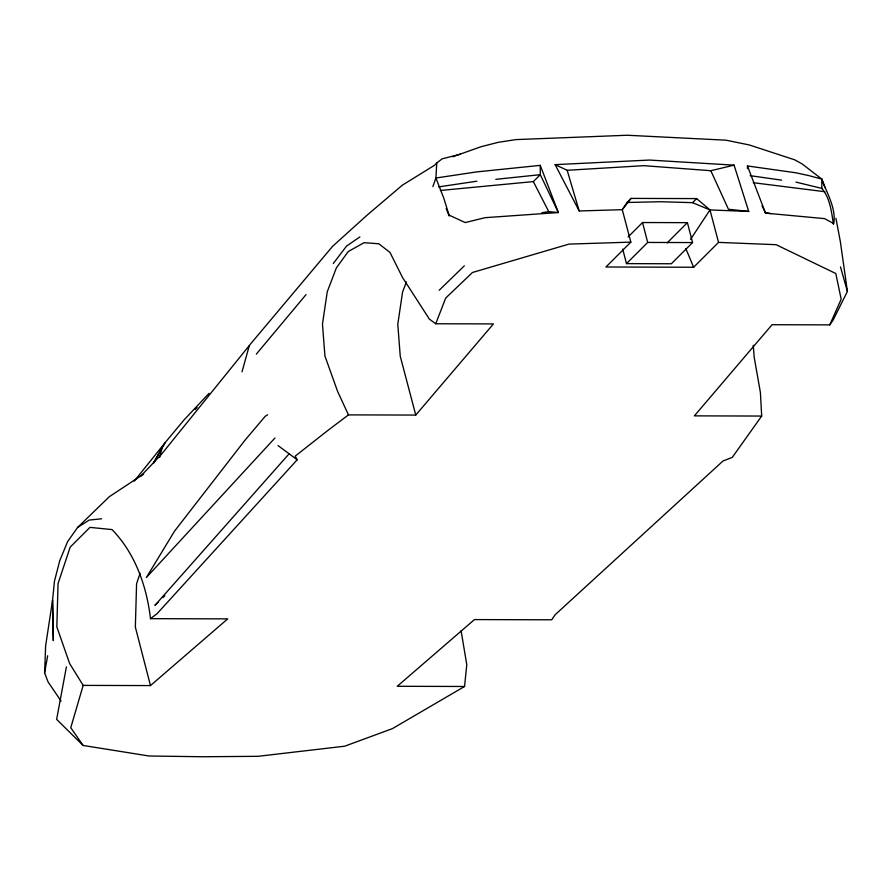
<?xml version="1.0" encoding="UTF-8"?>
<svg xmlns="http://www.w3.org/2000/svg" width="892" height="892" viewBox="0 0 892 892"><rect width="100%" height="100%" fill="white"/><g stroke="black" fill="none" stroke-linecap="round" stroke-linejoin="round"><path stroke-width="1.34" d="M833.44 224.238C831.567 212.196 830.073 197.991 821.855 188.424L795.965 182.102M61.069 701.045L48.034 681.878L44.6 672.869L45.637 645.797L52.55 600.349L54.445 581.249L59.775 560.6L67.647 541.578L77.548 527.507L109.381 496.643L143.645 474.053M460.395 154.182L442.086 158.854L436.745 162.991L435.92 178.01L432.865 186.618M66.398 666.893L56.631 719.365L83.09 745.456L149.075 756.003L202.975 756.75L258.044 756.316L344.702 746.203L392.435 728.608L464.542 686.483L466.784 664.752L461.097 630.756M44.6 672.869L47.655 655.776M209.062 393.327L184.064 419.909L165.087 442.677L162.121 447.639L159.623 457.395M249.314 345.594L242.011 371.841M83.179 685.391L150.48 685.58L227.694 618.881L150.48 618.658C146.745 586.211 135.171 553.453 112.069 529.592L89.958 527.373L70.189 547.119L58.058 583.546L56.832 626.886L69.676 663.615L83.179 685.391L70.769 727.694L83.09 745.456M140.044 573.355L136.576 583.769L135.35 627.109L150.48 685.58M406.418 281.939L402.571 292.018L397.787 324.253L400.252 356.243L415.761 415.07L348.46 414.88L328.044 430.301L295.185 456.147L297.17 459.815L157.092 613.663L150.48 618.658M348.46 414.88L337.555 391.298L324.933 356.019L322.469 324.041L327.252 291.796L336.384 267.868L348.226 251.555L364.103 242.68L378.754 243.761L389.96 252.391L402.593 277.602L429.387 319.135L435.742 323.763L445.688 298.095L472.459 272.484L568.951 244.107L630.845 242.133L622.27 209.687L627.02 202.484L631.101 198.403L696.652 198.593L709.976 209.943L718.551 242.379L693.642 267.254L605.936 266.998L630.845 242.133M753.261 345.249L754.186 357.246L760.397 392.502L761.69 416.051L694.389 415.862L772.059 324.721L829.75 324.878L841.189 299.221L835.804 273.521L776.129 244.698L718.551 242.379M835.938 218.317L840.342 241.542L847.4 291.439L833.005 320.284L829.75 324.878M153.379 463.26L162.121 447.639M153.346 463.405L165.087 442.677L134.268 481.134M690.531 239.402L709.976 209.943L748.722 211.437L734.083 165.154L649.454 160.058L555.136 164.641L579.198 210.958L622.27 209.687L631.101 198.403M761.69 416.051L732.254 457.395L722.977 461.019L555.08 614.8L551.68 619.795L474.466 619.583L397.241 686.283L464.542 686.483M333.285 263.497L346.587 246.036L359.9 236.915M306.045 294.605L256.339 354.113M415.761 415.07L493.432 323.919L435.742 323.763M297.17 459.815L289.131 453.772L154.94 605.378L157.929 602.468M274.926 438.017L146.366 577.525L174.598 531.063L245.144 440.012L265.325 416.185L267.656 414.769M140.468 476.451L161.073 454.753L251.533 342.784L332.593 246.315L367.17 215.095L402.314 185.201L434.359 165.377L436.745 162.991M195.203 409.473L197.121 407.477M628.068 236.982L642.541 222.532L687.409 222.654L692.56 242.568L671.341 263.764L626.474 263.631L622.694 249.035M626.474 263.631L647.692 242.446L692.56 242.568M627.02 202.484L660.649 201.726L692.571 202.662L696.652 198.593M667.149 242.892L687.409 222.654M440.403 190.475L533.338 181.589L540.307 174.676L540.251 165.366L476.83 171.888L435.92 178.01L443.937 198.582L449.022 215.084L465.211 222.565L485.114 217.67L558.37 212.541L540.251 165.366M162.89 597.618L164.875 595.678M439.187 290.279L464.331 265.827M77.548 527.507L89.178 520.081L101.632 518.787M452.824 156.758L481.123 146.689L498.327 142.319L515.955 139.598L627.199 135.249L726.043 140.189L749.392 144.983L794.794 159.858L802.276 164.028L821.8 179.102C826.929 193.319 836.283 208.226 833.786 223.613L824.576 218.629L765.548 213.132L762.058 205.807M555.136 164.641L567.167 170.294L643.846 165.667L710.824 170.707L734.083 165.154M438.641 186.896L476.874 181.199M541.901 212.697L548.758 211.638L558.37 212.541L540.307 174.676L495.807 179.337M748.722 211.437L728.441 209.263L710.824 170.707M753.283 182.715L824.91 191.713M781.648 180.151L750.127 175.657M747.451 168.621L747.44 165.957L795.909 172.792L808.788 175.59L821.8 179.102L825.044 187.744M765.414 212.53L770.855 213.645M692.571 202.662L709.976 209.943M278.036 445.587L289.131 453.772M533.338 181.589L548.758 211.638M579.198 210.958L567.167 170.294M685.814 248.578L693.642 267.254M446.201 208.538L449.222 215.987M747.44 165.957L765.548 213.132M840.487 266.898L847.4 291.439M642.541 222.532L647.692 242.446M821.8 179.102L821.855 188.424M53.319 640.512L52.55 600.349L53.319 640.512"/></g></svg>
